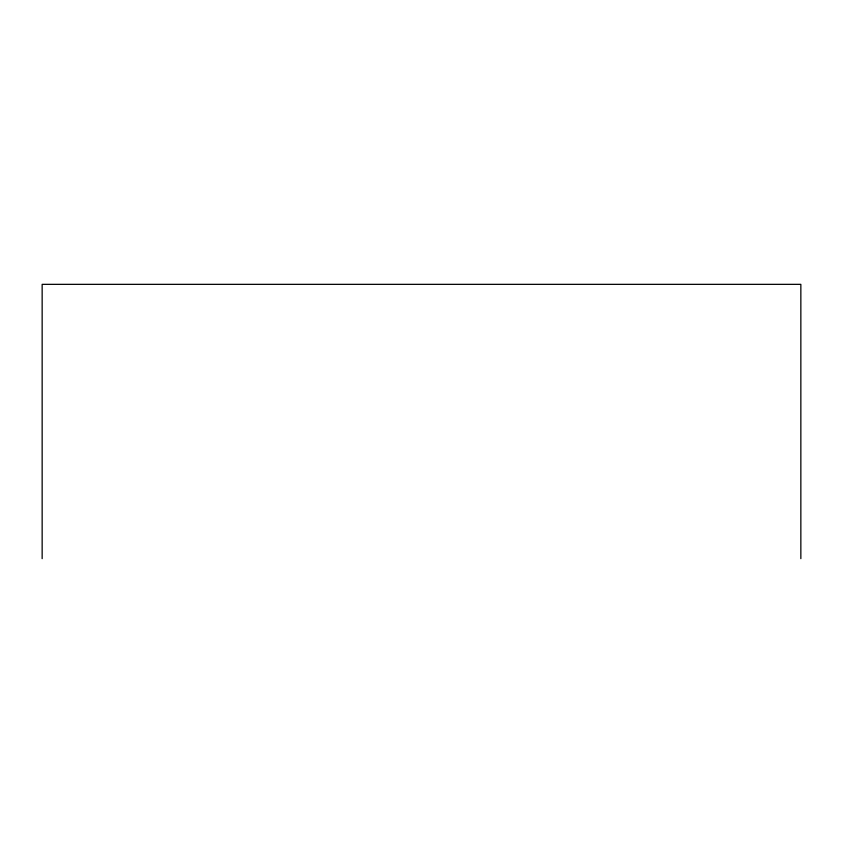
<?xml version="1.0" encoding="UTF-8"?>
<svg xmlns="http://www.w3.org/2000/svg" width="843" height="843" viewBox="0 0 843 843"><rect width="100%" height="100%" fill="white"/><g stroke="black" fill="none" stroke-linecap="round" stroke-linejoin="round"><path stroke-width="1.26" d="M800.85 558.656L800.85 284.344L42.15 284.344L42.15 558.656"/></g></svg>
